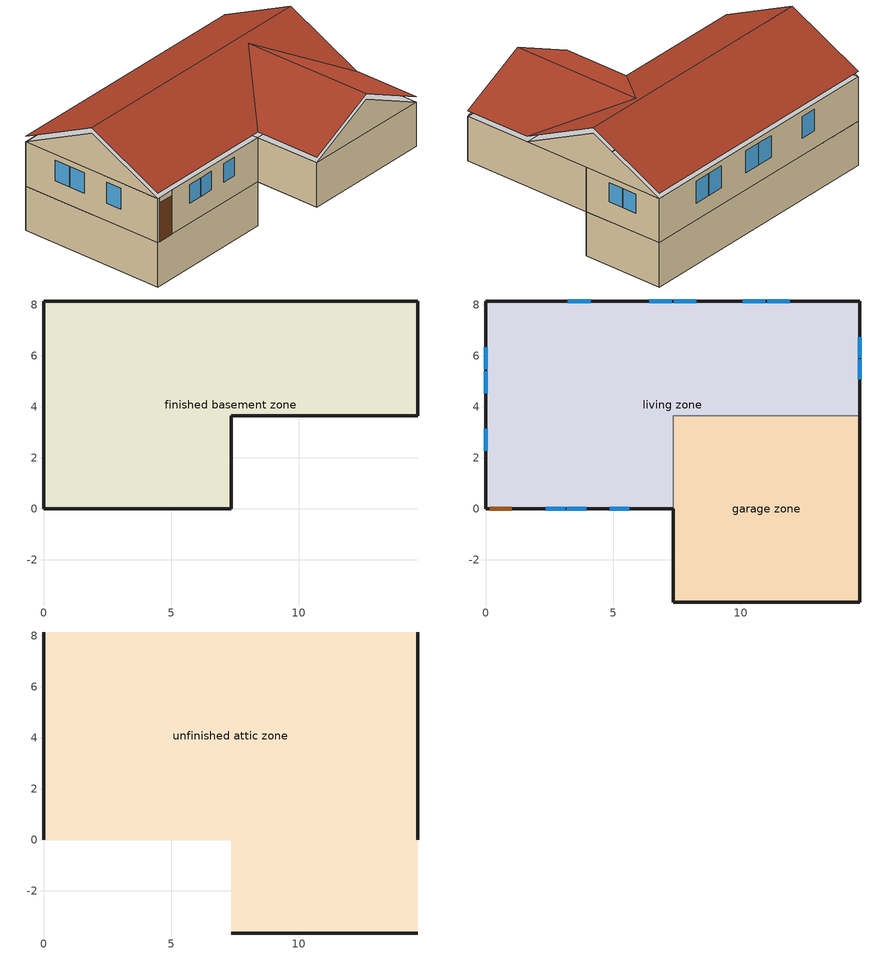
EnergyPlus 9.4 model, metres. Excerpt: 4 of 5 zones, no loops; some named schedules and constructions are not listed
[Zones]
finished basement zone
 floor foundation (FloorFndGrndFinB): 0,0 0,8.15 14.68,8.15 14.68,3.66 7.36,3.66 7.36,0 z-2.44
 wall foundation (WallFndGrndFinB): 0,8.15 0,0 7.36,0 7.36,3.66 14.68,3.66 14.68,8.15 0,8.15 z-2.44:0
garage zone
 floor foundation (FloorFndGrndUnfinSlab): 7.36,-3.66 7.36,3.66 14.68,3.66 14.68,-3.66 z0
 wall outside (WallExtUninsUnfin): 7.36,0 7.36,-3.66 14.68,-3.66 14.68,3.66 z0:2.44
 wall to living zone (WallIntFinInsUnfin Reversed): 14.68,3.66 7.36,3.66 7.36,0 z0:2.44
living zone
 floor to finished basement zone (FloorFinUninsFin): 0,0 0,8.15 14.68,8.15 14.68,3.66 7.36,3.66 7.36,0 z0
 wall outside (WallExtInsFin): 14.68,3.66 14.68,8.15 0,8.15 0,0 0.13,0 1.05,0 7.36,0 z0:2.44
 window (WindowConstruction): 14.68,5.09 14.68,5.88 / 14.68,5.94 14.68,6.72 z1.09:2.13; 2.35,0 3.12,0 / 3.18,0 3.95,0 / 4.87,0 5.64,0 z1.11:2.13; 0,6.33 0,5.47 / 0,5.41 0,4.54 / 0,3.15 0,2.29 z0.98:2.13; 11.93,8.15 11.04,8.15 / 10.98,8.15 10.08,8.15 / 8.27,8.15 7.37,8.15 / 7.31,8.15 6.41,8.15 / 4.12,8.15 3.22,8.15 z0.94:2.13
 door (Door): 0.15,0 1.02,0 z0:2.13
unfinished attic zone
 floor to living zone (FloorFinInsUnfinAttic): 14.68,8.15 14.68,3.66 7.36,3.66 7.36,0 0,0 0,8.15 z2.44
 floor to garage zone (FloorUnfinUninsUnfin): 14.68,3.66 14.68,0 7.36,0 7.36,3.66 z2.44; 7.36,-3.66 7.36,0 14.68,0 14.68,-3.66 z2.44
 wall outside (WallExtUninsUnfin): 0,4.08,4.48 0,8.15,2.44 0,0,2.44; 14.68,4.08,4.48 14.68,0,2.44 14.68,8.15,2.44; 7.36,-3.66,2.44 14.68,-3.66,2.44 11.02,-3.66,4.27
 roof outside (RoofUnfinInsExt): 0,4.08,4.78 14.68,4.08,4.78 14.68,8.15,2.74 0,8.15,2.74; 7.36,0,2.74 7.36,-3.66,2.74 11.02,-3.66,4.57 11.02,3.66,4.57; 14.68,0,2.74 11.02,3.66,4.57 11.02,-3.66,4.57 14.68,-3.66,2.74; 0,4.08,4.78 0,0,2.74 14.68,0,2.74 14.68,4.08,4.78
[Schedule:Week:Daily]
residential gas fireplace schedule Week Rule - May27-Jun2: residential gas fireplace schedule allday5, residential gas fireplace schedule allday5, residential gas fireplace schedule allday5, residential gas fireplace schedule allday5, residential gas fireplace schedule allday5, residential gas fireplace schedule allday6, residential gas fireplace schedule allday6, Schedule Day 26, Schedule Day 26, Schedule Day 26, Schedule Day 26, Schedule Day 26
residential gas fireplace schedule Week Rule - Jun3-Jun30: residential gas fireplace schedule allday6, residential gas fireplace schedule allday6, residential gas fireplace schedule allday6, residential gas fireplace schedule allday6, residential gas fireplace schedule allday6, residential gas fireplace schedule allday6, residential gas fireplace schedule allday6, Schedule Day 26, Schedule Day 26, Schedule Day 26, Schedule Day 26, Schedule Day 26
residential gas fireplace schedule Week Rule - Jul1-Jul28: residential gas fireplace schedule allday7, residential gas fireplace schedule allday7, residential gas fireplace schedule allday7, residential gas fireplace schedule allday7, residential gas fireplace schedule allday7, residential gas fireplace schedule allday7, residential gas fireplace schedule allday7, Schedule Day 26, Schedule Day 26, Schedule Day 26, Schedule Day 26, Schedule Day 26
residential gas fireplace schedule Week Rule - Jul29-Aug4: residential gas fireplace schedule allday7, residential gas fireplace schedule allday7, residential gas fireplace schedule allday7, residential gas fireplace schedule allday8, residential gas fireplace schedule allday8, residential gas fireplace schedule allday8, residential gas fireplace schedule allday8, Schedule Day 26, Schedule Day 26, Schedule Day 26, Schedule Day 26, Schedule Day 26
residential gas fireplace schedule Week Rule - Aug5-Aug25: residential gas fireplace schedule allday8, residential gas fireplace schedule allday8, residential gas fireplace schedule allday8, residential gas fireplace schedule allday8, residential gas fireplace schedule allday8, residential gas fireplace schedule allday8, residential gas fireplace schedule allday8, Schedule Day 26, Schedule Day 26, Schedule Day 26, Schedule Day 26, Schedule Day 26
residential gas fireplace schedule Week Rule - Aug26-Sep1: residential gas fireplace schedule allday8, residential gas fireplace schedule allday8, residential gas fireplace schedule allday8, residential gas fireplace schedule allday8, residential gas fireplace schedule allday8, residential gas fireplace schedule allday8, residential gas fireplace schedule allday9, Schedule Day 26, Schedule Day 26, Schedule Day 26, Schedule Day 26, Schedule Day 26
residential gas fireplace schedule Week Rule - Sep2-Sep29: residential gas fireplace schedule allday9, residential gas fireplace schedule allday9, residential gas fireplace schedule allday9, residential gas fireplace schedule allday9, residential gas fireplace schedule allday9, residential gas fireplace schedule allday9, residential gas fireplace schedule allday9, Schedule Day 26, Schedule Day 26, Schedule Day 26, Schedule Day 26, Schedule Day 26
residential gas fireplace schedule Week Rule - Sep30-Oct6: residential gas fireplace schedule allday9, residential gas fireplace schedule allday10, residential gas fireplace schedule allday10, residential gas fireplace schedule allday10, residential gas fireplace schedule allday10, residential gas fireplace schedule allday10, residential gas fireplace schedule allday10, Schedule Day 26, Schedule Day 26, Schedule Day 26, Schedule Day 26, Schedule Day 26
residential gas fireplace schedule Week Rule - Oct7-Oct27: residential gas fireplace schedule allday10, residential gas fireplace schedule allday10, residential gas fireplace schedule allday10, residential gas fireplace schedule allday10, residential gas fireplace schedule allday10, residential gas fireplace schedule allday10, residential gas fireplace schedule allday10, Schedule Day 26, Schedule Day 26, Schedule Day 26, Schedule Day 26, Schedule Day 26
residential gas fireplace schedule Week Rule - Oct28-Nov3: residential gas fireplace schedule allday10, residential gas fireplace schedule allday10, residential gas fireplace schedule allday10, residential gas fireplace schedule allday10, residential gas fireplace schedule allday11, residential gas fireplace schedule allday11, residential gas fireplace schedule allday11, Schedule Day 26, Schedule Day 26, Schedule Day 26, Schedule Day 26, Schedule Day 26
residential gas fireplace schedule Week Rule - Nov4-Nov24: residential gas fireplace schedule allday11, residential gas fireplace schedule allday11, residential gas fireplace schedule allday11, residential gas fireplace schedule allday11, residential gas fireplace schedule allday11, residential gas fireplace schedule allday11, residential gas fireplace schedule allday11, Schedule Day 26, Schedule Day 26, Schedule Day 26, Schedule Day 26, Schedule Day 26
residential gas fireplace schedule Week Rule - Nov25-Dec1: residential gas fireplace schedule allday11, residential gas fireplace schedule allday11, residential gas fireplace schedule allday11, residential gas fireplace schedule allday11, residential gas fireplace schedule allday11, residential gas fireplace schedule allday11, residential gas fireplace schedule allday12, Schedule Day 26, Schedule Day 26, Schedule Day 26, Schedule Day 26, Schedule Day 26
residential gas fireplace schedule Week Rule - Dec2-Dec31: residential gas fireplace schedule allday12, residential gas fireplace schedule allday12, residential gas fireplace schedule allday12, residential gas fireplace schedule allday12, residential gas fireplace schedule allday12, residential gas fireplace schedule allday12, residential gas fireplace schedule allday12, Schedule Day 26, Schedule Day 26, Schedule Day 26, Schedule Day 26, Schedule Day 26
residential gas grill schedule Week Rule - Jan1-Jan6: Schedule Day 27, residential gas grill schedule allday1, residential gas grill schedule allday1, residential gas grill schedule allday1, residential gas grill schedule allday1, residential gas grill schedule allday1, residential gas grill schedule allday1, Schedule Day 27, Schedule Day 27, Schedule Day 27, Schedule Day 27, Schedule Day 27
residential gas grill schedule Week Rule - Jan7-Jan27: residential gas grill schedule allday1, residential gas grill schedule allday1, residential gas grill schedule allday1, residential gas grill schedule allday1, residential gas grill schedule allday1, residential gas grill schedule allday1, residential gas grill schedule allday1, Schedule Day 27, Schedule Day 27, Schedule Day 27, Schedule Day 27, Schedule Day 27
residential gas grill schedule Week Rule - Jan28-Feb3: residential gas grill schedule allday1, residential gas grill schedule allday1, residential gas grill schedule allday1, residential gas grill schedule allday1, residential gas grill schedule allday2, residential gas grill schedule allday2, residential gas grill schedule allday2, Schedule Day 27, Schedule Day 27, Schedule Day 27, Schedule Day 27, Schedule Day 27
residential gas grill schedule Week Rule - Feb4-Feb24: residential gas grill schedule allday2, residential gas grill schedule allday2, residential gas grill schedule allday2, residential gas grill schedule allday2, residential gas grill schedule allday2, residential gas grill schedule allday2, residential gas grill schedule allday2, Schedule Day 27, Schedule Day 27, Schedule Day 27, Schedule Day 27, Schedule Day 27
residential gas grill schedule Week Rule - Feb25-Mar3: residential gas grill schedule allday2, residential gas grill schedule allday2, residential gas grill schedule allday2, residential gas grill schedule allday2, residential gas grill schedule allday3, residential gas grill schedule allday3, residential gas grill schedule allday3, Schedule Day 27, Schedule Day 27, Schedule Day 27, Schedule Day 27, Schedule Day 27
residential gas grill schedule Week Rule - Mar4-Mar31: residential gas grill schedule allday3, residential gas grill schedule allday3, residential gas grill schedule allday3, residential gas grill schedule allday3, residential gas grill schedule allday3, residential gas grill schedule allday3, residential gas grill schedule allday3, Schedule Day 27, Schedule Day 27, Schedule Day 27, Schedule Day 27, Schedule Day 27
residential gas grill schedule Week Rule - Apr1-Apr28: residential gas grill schedule allday4, residential gas grill schedule allday4, residential gas grill schedule allday4, residential gas grill schedule allday4, residential gas grill schedule allday4, residential gas grill schedule allday4, residential gas grill schedule allday4, Schedule Day 27, Schedule Day 27, Schedule Day 27, Schedule Day 27, Schedule Day 27
residential gas grill schedule Week Rule - Apr29-May5: residential gas grill schedule allday4, residential gas grill schedule allday4, residential gas grill schedule allday5, residential gas grill schedule allday5, residential gas grill schedule allday5, residential gas grill schedule allday5, residential gas grill schedule allday5, Schedule Day 27, Schedule Day 27, Schedule Day 27, Schedule Day 27, Schedule Day 27
residential gas grill schedule Week Rule - May6-May26: residential gas grill schedule allday5, residential gas grill schedule allday5, residential gas grill schedule allday5, residential gas grill schedule allday5, residential gas grill schedule allday5, residential gas grill schedule allday5, residential gas grill schedule allday5, Schedule Day 27, Schedule Day 27, Schedule Day 27, Schedule Day 27, Schedule Day 27
residential gas grill schedule Week Rule - May27-Jun2: residential gas grill schedule allday5, residential gas grill schedule allday5, residential gas grill schedule allday5, residential gas grill schedule allday5, residential gas grill schedule allday5, residential gas grill schedule allday6, residential gas grill schedule allday6, Schedule Day 27, Schedule Day 27, Schedule Day 27, Schedule Day 27, Schedule Day 27
residential gas grill schedule Week Rule - Jun3-Jun30: residential gas grill schedule allday6, residential gas grill schedule allday6, residential gas grill schedule allday6, residential gas grill schedule allday6, residential gas grill schedule allday6, residential gas grill schedule allday6, residential gas grill schedule allday6, Schedule Day 27, Schedule Day 27, Schedule Day 27, Schedule Day 27, Schedule Day 27
residential gas grill schedule Week Rule - Jul1-Jul28: residential gas grill schedule allday7, residential gas grill schedule allday7, residential gas grill schedule allday7, residential gas grill schedule allday7, residential gas grill schedule allday7, residential gas grill schedule allday7, residential gas grill schedule allday7, Schedule Day 27, Schedule Day 27, Schedule Day 27, Schedule Day 27, Schedule Day 27
residential gas grill schedule Week Rule - Jul29-Aug4: residential gas grill schedule allday7, residential gas grill schedule allday7, residential gas grill schedule allday7, residential gas grill schedule allday8, residential gas grill schedule allday8, residential gas grill schedule allday8, residential gas grill schedule allday8, Schedule Day 27, Schedule Day 27, Schedule Day 27, Schedule Day 27, Schedule Day 27
residential gas grill schedule Week Rule - Aug5-Aug25: residential gas grill schedule allday8, residential gas grill schedule allday8, residential gas grill schedule allday8, residential gas grill schedule allday8, residential gas grill schedule allday8, residential gas grill schedule allday8, residential gas grill schedule allday8, Schedule Day 27, Schedule Day 27, Schedule Day 27, Schedule Day 27, Schedule Day 27
residential gas grill schedule Week Rule - Aug26-Sep1: residential gas grill schedule allday8, residential gas grill schedule allday8, residential gas grill schedule allday8, residential gas grill schedule allday8, residential gas grill schedule allday8, residential gas grill schedule allday8, residential gas grill schedule allday9, Schedule Day 27, Schedule Day 27, Schedule Day 27, Schedule Day 27, Schedule Day 27
residential gas grill schedule Week Rule - Sep2-Sep29: residential gas grill schedule allday9, residential gas grill schedule allday9, residential gas grill schedule allday9, residential gas grill schedule allday9, residential gas grill schedule allday9, residential gas grill schedule allday9, residential gas grill schedule allday9, Schedule Day 27, Schedule Day 27, Schedule Day 27, Schedule Day 27, Schedule Day 27
residential gas grill schedule Week Rule - Sep30-Oct6: residential gas grill schedule allday9, residential gas grill schedule allday10, residential gas grill schedule allday10, residential gas grill schedule allday10, residential gas grill schedule allday10, residential gas grill schedule allday10, residential gas grill schedule allday10, Schedule Day 27, Schedule Day 27, Schedule Day 27, Schedule Day 27, Schedule Day 27
residential gas grill schedule Week Rule - Oct7-Oct27: residential gas grill schedule allday10, residential gas grill schedule allday10, residential gas grill schedule allday10, residential gas grill schedule allday10, residential gas grill schedule allday10, residential gas grill schedule allday10, residential gas grill schedule allday10, Schedule Day 27, Schedule Day 27, Schedule Day 27, Schedule Day 27, Schedule Day 27
residential gas grill schedule Week Rule - Oct28-Nov3: residential gas grill schedule allday10, residential gas grill schedule allday10, residential gas grill schedule allday10, residential gas grill schedule allday10, residential gas grill schedule allday11, residential gas grill schedule allday11, residential gas grill schedule allday11, Schedule Day 27, Schedule Day 27, Schedule Day 27, Schedule Day 27, Schedule Day 27
residential gas grill schedule Week Rule - Nov4-Nov24: residential gas grill schedule allday11, residential gas grill schedule allday11, residential gas grill schedule allday11, residential gas grill schedule allday11, residential gas grill schedule allday11, residential gas grill schedule allday11, residential gas grill schedule allday11, Schedule Day 27, Schedule Day 27, Schedule Day 27, Schedule Day 27, Schedule Day 27
residential gas grill schedule Week Rule - Nov25-Dec1: residential gas grill schedule allday11, residential gas grill schedule allday11, residential gas grill schedule allday11, residential gas grill schedule allday11, residential gas grill schedule allday11, residential gas grill schedule allday11, residential gas grill schedule allday12, Schedule Day 27, Schedule Day 27, Schedule Day 27, Schedule Day 27, Schedule Day 27
residential gas grill schedule Week Rule - Dec2-Dec31: residential gas grill schedule allday12, residential gas grill schedule allday12, residential gas grill schedule allday12, residential gas grill schedule allday12, residential gas grill schedule allday12, residential gas grill schedule allday12, residential gas grill schedule allday12, Schedule Day 27, Schedule Day 27, Schedule Day 27, Schedule Day 27, Schedule Day 27
residential gas lighting schedule Week Rule - Jan1-Jan6: Schedule Day 28, residential gas lighting schedule allday1, residential gas lighting schedule allday1, residential gas lighting schedule allday1, residential gas lighting schedule allday1, residential gas lighting schedule allday1, residential gas lighting schedule allday1, Schedule Day 28, Schedule Day 28, Schedule Day 28, Schedule Day 28, Schedule Day 28
residential gas lighting schedule Week Rule - Jan7-Jan27: residential gas lighting schedule allday1, residential gas lighting schedule allday1, residential gas lighting schedule allday1, residential gas lighting schedule allday1, residential gas lighting schedule allday1, residential gas lighting schedule allday1, residential gas lighting schedule allday1, Schedule Day 28, Schedule Day 28, Schedule Day 28, Schedule Day 28, Schedule Day 28
residential gas lighting schedule Week Rule - Jan28-Feb3: residential gas lighting schedule allday1, residential gas lighting schedule allday1, residential gas lighting schedule allday1, residential gas lighting schedule allday1, residential gas lighting schedule allday2, residential gas lighting schedule allday2, residential gas lighting schedule allday2, Schedule Day 28, Schedule Day 28, Schedule Day 28, Schedule Day 28, Schedule Day 28
residential gas lighting schedule Week Rule - Feb4-Feb24: residential gas lighting schedule allday2, residential gas lighting schedule allday2, residential gas lighting schedule allday2, residential gas lighting schedule allday2, residential gas lighting schedule allday2, residential gas lighting schedule allday2, residential gas lighting schedule allday2, Schedule Day 28, Schedule Day 28, Schedule Day 28, Schedule Day 28, Schedule Day 28
residential gas lighting schedule Week Rule - Feb25-Mar3: residential gas lighting schedule allday2, residential gas lighting schedule allday2, residential gas lighting schedule allday2, residential gas lighting schedule allday2, residential gas lighting schedule allday3, residential gas lighting schedule allday3, residential gas lighting schedule allday3, Schedule Day 28, Schedule Day 28, Schedule Day 28, Schedule Day 28, Schedule Day 28
residential gas lighting schedule Week Rule - Mar4-Mar31: residential gas lighting schedule allday3, residential gas lighting schedule allday3, residential gas lighting schedule allday3, residential gas lighting schedule allday3, residential gas lighting schedule allday3, residential gas lighting schedule allday3, residential gas lighting schedule allday3, Schedule Day 28, Schedule Day 28, Schedule Day 28, Schedule Day 28, Schedule Day 28
residential gas lighting schedule Week Rule - Apr1-Apr28: residential gas lighting schedule allday4, residential gas lighting schedule allday4, residential gas lighting schedule allday4, residential gas lighting schedule allday4, residential gas lighting schedule allday4, residential gas lighting schedule allday4, residential gas lighting schedule allday4, Schedule Day 28, Schedule Day 28, Schedule Day 28, Schedule Day 28, Schedule Day 28
residential gas lighting schedule Week Rule - Apr29-May5: residential gas lighting schedule allday4, residential gas lighting schedule allday4, residential gas lighting schedule allday5, residential gas lighting schedule allday5, residential gas lighting schedule allday5, residential gas lighting schedule allday5, residential gas lighting schedule allday5, Schedule Day 28, Schedule Day 28, Schedule Day 28, Schedule Day 28, Schedule Day 28
residential gas lighting schedule Week Rule - May6-May26: residential gas lighting schedule allday5, residential gas lighting schedule allday5, residential gas lighting schedule allday5, residential gas lighting schedule allday5, residential gas lighting schedule allday5, residential gas lighting schedule allday5, residential gas lighting schedule allday5, Schedule Day 28, Schedule Day 28, Schedule Day 28, Schedule Day 28, Schedule Day 28
residential gas lighting schedule Week Rule - May27-Jun2: residential gas lighting schedule allday5, residential gas lighting schedule allday5, residential gas lighting schedule allday5, residential gas lighting schedule allday5, residential gas lighting schedule allday5, residential gas lighting schedule allday6, residential gas lighting schedule allday6, Schedule Day 28, Schedule Day 28, Schedule Day 28, Schedule Day 28, Schedule Day 28
residential gas lighting schedule Week Rule - Jun3-Jun30: residential gas lighting schedule allday6, residential gas lighting schedule allday6, residential gas lighting schedule allday6, residential gas lighting schedule allday6, residential gas lighting schedule allday6, residential gas lighting schedule allday6, residential gas lighting schedule allday6, Schedule Day 28, Schedule Day 28, Schedule Day 28, Schedule Day 28, Schedule Day 28
residential gas lighting schedule Week Rule - Jul1-Jul28: residential gas lighting schedule allday7, residential gas lighting schedule allday7, residential gas lighting schedule allday7, residential gas lighting schedule allday7, residential gas lighting schedule allday7, residential gas lighting schedule allday7, residential gas lighting schedule allday7, Schedule Day 28, Schedule Day 28, Schedule Day 28, Schedule Day 28, Schedule Day 28
residential gas lighting schedule Week Rule - Jul29-Aug4: residential gas lighting schedule allday7, residential gas lighting schedule allday7, residential gas lighting schedule allday7, residential gas lighting schedule allday8, residential gas lighting schedule allday8, residential gas lighting schedule allday8, residential gas lighting schedule allday8, Schedule Day 28, Schedule Day 28, Schedule Day 28, Schedule Day 28, Schedule Day 28
residential gas lighting schedule Week Rule - Aug5-Aug25: residential gas lighting schedule allday8, residential gas lighting schedule allday8, residential gas lighting schedule allday8, residential gas lighting schedule allday8, residential gas lighting schedule allday8, residential gas lighting schedule allday8, residential gas lighting schedule allday8, Schedule Day 28, Schedule Day 28, Schedule Day 28, Schedule Day 28, Schedule Day 28
residential gas lighting schedule Week Rule - Aug26-Sep1: residential gas lighting schedule allday8, residential gas lighting schedule allday8, residential gas lighting schedule allday8, residential gas lighting schedule allday8, residential gas lighting schedule allday8, residential gas lighting schedule allday8, residential gas lighting schedule allday9, Schedule Day 28, Schedule Day 28, Schedule Day 28, Schedule Day 28, Schedule Day 28
residential gas lighting schedule Week Rule - Sep2-Sep29: residential gas lighting schedule allday9, residential gas lighting schedule allday9, residential gas lighting schedule allday9, residential gas lighting schedule allday9, residential gas lighting schedule allday9, residential gas lighting schedule allday9, residential gas lighting schedule allday9, Schedule Day 28, Schedule Day 28, Schedule Day 28, Schedule Day 28, Schedule Day 28
residential gas lighting schedule Week Rule - Sep30-Oct6: residential gas lighting schedule allday9, residential gas lighting schedule allday10, residential gas lighting schedule allday10, residential gas lighting schedule allday10, residential gas lighting schedule allday10, residential gas lighting schedule allday10, residential gas lighting schedule allday10, Schedule Day 28, Schedule Day 28, Schedule Day 28, Schedule Day 28, Schedule Day 28
residential gas lighting schedule Week Rule - Oct7-Oct27: residential gas lighting schedule allday10, residential gas lighting schedule allday10, residential gas lighting schedule allday10, residential gas lighting schedule allday10, residential gas lighting schedule allday10, residential gas lighting schedule allday10, residential gas lighting schedule allday10, Schedule Day 28, Schedule Day 28, Schedule Day 28, Schedule Day 28, Schedule Day 28
residential gas lighting schedule Week Rule - Oct28-Nov3: residential gas lighting schedule allday10, residential gas lighting schedule allday10, residential gas lighting schedule allday10, residential gas lighting schedule allday10, residential gas lighting schedule allday11, residential gas lighting schedule allday11, residential gas lighting schedule allday11, Schedule Day 28, Schedule Day 28, Schedule Day 28, Schedule Day 28, Schedule Day 28
residential gas lighting schedule Week Rule - Nov4-Nov24: residential gas lighting schedule allday11, residential gas lighting schedule allday11, residential gas lighting schedule allday11, residential gas lighting schedule allday11, residential gas lighting schedule allday11, residential gas lighting schedule allday11, residential gas lighting schedule allday11, Schedule Day 28, Schedule Day 28, Schedule Day 28, Schedule Day 28, Schedule Day 28
residential gas lighting schedule Week Rule - Nov25-Dec1: residential gas lighting schedule allday11, residential gas lighting schedule allday11, residential gas lighting schedule allday11, residential gas lighting schedule allday11, residential gas lighting schedule allday11, residential gas lighting schedule allday11, residential gas lighting schedule allday12, Schedule Day 28, Schedule Day 28, Schedule Day 28, Schedule Day 28, Schedule Day 28
residential gas lighting schedule Week Rule - Dec2-Dec31: residential gas lighting schedule allday12, residential gas lighting schedule allday12, residential gas lighting schedule allday12, residential gas lighting schedule allday12, residential gas lighting schedule allday12, residential gas lighting schedule allday12, residential gas lighting schedule allday12, Schedule Day 28, Schedule Day 28, Schedule Day 28, Schedule Day 28, Schedule Day 28
residential hot tub heater electric schedule Week Rule - Jan1-Jan6: Schedule Day 24, residential hot tub heater electric schedule allday1, residential hot tub heater electric schedule allday1, residential hot tub heater electric schedule allday1, residential hot tub heater electric schedule allday1, residential hot tub heater electric schedule allday1, residential hot tub heater electric schedule allday1, Schedule Day 24, Schedule Day 24, Schedule Day 24, Schedule Day 24, Schedule Day 24
residential hot tub heater electric schedule Week Rule - Jan7-Jan27: residential hot tub heater electric schedule allday1, residential hot tub heater electric schedule allday1, residential hot tub heater electric schedule allday1, residential hot tub heater electric schedule allday1, residential hot tub heater electric schedule allday1, residential hot tub heater electric schedule allday1, residential hot tub heater electric schedule allday1, Schedule Day 24, Schedule Day 24, Schedule Day 24, Schedule Day 24, Schedule Day 24
residential hot tub heater electric schedule Week Rule - Jan28-Feb3: residential hot tub heater electric schedule allday1, residential hot tub heater electric schedule allday1, residential hot tub heater electric schedule allday1, residential hot tub heater electric schedule allday1, residential hot tub heater electric schedule allday2, residential hot tub heater electric schedule allday2, residential hot tub heater electric schedule allday2, Schedule Day 24, Schedule Day 24, Schedule Day 24, Schedule Day 24, Schedule Day 24
residential hot tub heater electric schedule Week Rule - Feb4-Feb24: residential hot tub heater electric schedule allday2, residential hot tub heater electric schedule allday2, residential hot tub heater electric schedule allday2, residential hot tub heater electric schedule allday2, residential hot tub heater electric schedule allday2, residential hot tub heater electric schedule allday2, residential hot tub heater electric schedule allday2, Schedule Day 24, Schedule Day 24, Schedule Day 24, Schedule Day 24, Schedule Day 24
residential hot tub heater electric schedule Week Rule - Feb25-Mar3: residential hot tub heater electric schedule allday2, residential hot tub heater electric schedule allday2, residential hot tub heater electric schedule allday2, residential hot tub heater electric schedule allday2, residential hot tub heater electric schedule allday3, residential hot tub heater electric schedule allday3, residential hot tub heater electric schedule allday3, Schedule Day 24, Schedule Day 24, Schedule Day 24, Schedule Day 24, Schedule Day 24
residential hot tub heater electric schedule Week Rule - Mar4-Mar31: residential hot tub heater electric schedule allday3, residential hot tub heater electric schedule allday3, residential hot tub heater electric schedule allday3, residential hot tub heater electric schedule allday3, residential hot tub heater electric schedule allday3, residential hot tub heater electric schedule allday3, residential hot tub heater electric schedule allday3, Schedule Day 24, Schedule Day 24, Schedule Day 24, Schedule Day 24, Schedule Day 24
residential hot tub heater electric schedule Week Rule - Apr1-Apr28: residential hot tub heater electric schedule allday4, residential hot tub heater electric schedule allday4, residential hot tub heater electric schedule allday4, residential hot tub heater electric schedule allday4, residential hot tub heater electric schedule allday4, residential hot tub heater electric schedule allday4, residential hot tub heater electric schedule allday4, Schedule Day 24, Schedule Day 24, Schedule Day 24, Schedule Day 24, Schedule Day 24
residential hot tub heater electric schedule Week Rule - Apr29-May5: residential hot tub heater electric schedule allday4, residential hot tub heater electric schedule allday4, residential hot tub heater electric schedule allday5, residential hot tub heater electric schedule allday5, residential hot tub heater electric schedule allday5, residential hot tub heater electric schedule allday5, residential hot tub heater electric schedule allday5, Schedule Day 24, Schedule Day 24, Schedule Day 24, Schedule Day 24, Schedule Day 24
residential hot tub heater electric schedule Week Rule - May6-May26: residential hot tub heater electric schedule allday5, residential hot tub heater electric schedule allday5, residential hot tub heater electric schedule allday5, residential hot tub heater electric schedule allday5, residential hot tub heater electric schedule allday5, residential hot tub heater electric schedule allday5, residential hot tub heater electric schedule allday5, Schedule Day 24, Schedule Day 24, Schedule Day 24, Schedule Day 24, Schedule Day 24
residential hot tub heater electric schedule Week Rule - May27-Jun2: residential hot tub heater electric schedule allday5, residential hot tub heater electric schedule allday5, residential hot tub heater electric schedule allday5, residential hot tub heater electric schedule allday5, residential hot tub heater electric schedule allday5, residential hot tub heater electric schedule allday6, residential hot tub heater electric schedule allday6, Schedule Day 24, Schedule Day 24, Schedule Day 24, Schedule Day 24, Schedule Day 24
residential hot tub heater electric schedule Week Rule - Jun3-Jun30: residential hot tub heater electric schedule allday6, residential hot tub heater electric schedule allday6, residential hot tub heater electric schedule allday6, residential hot tub heater electric schedule allday6, residential hot tub heater electric schedule allday6, residential hot tub heater electric schedule allday6, residential hot tub heater electric schedule allday6, Schedule Day 24, Schedule Day 24, Schedule Day 24, Schedule Day 24, Schedule Day 24
residential hot tub heater electric schedule Week Rule - Jul1-Jul28: residential hot tub heater electric schedule allday7, residential hot tub heater electric schedule allday7, residential hot tub heater electric schedule allday7, residential hot tub heater electric schedule allday7, residential hot tub heater electric schedule allday7, residential hot tub heater electric schedule allday7, residential hot tub heater electric schedule allday7, Schedule Day 24, Schedule Day 24, Schedule Day 24, Schedule Day 24, Schedule Day 24
residential hot tub heater electric schedule Week Rule - Jul29-Aug4: residential hot tub heater electric schedule allday7, residential hot tub heater electric schedule allday7, residential hot tub heater electric schedule allday7, residential hot tub heater electric schedule allday8, residential hot tub heater electric schedule allday8, residential hot tub heater electric schedule allday8, residential hot tub heater electric schedule allday8, Schedule Day 24, Schedule Day 24, Schedule Day 24, Schedule Day 24, Schedule Day 24
residential hot tub heater electric schedule Week Rule - Aug5-Aug25: residential hot tub heater electric schedule allday8, residential hot tub heater electric schedule allday8, residential hot tub heater electric schedule allday8, residential hot tub heater electric schedule allday8, residential hot tub heater electric schedule allday8, residential hot tub heater electric schedule allday8, residential hot tub heater electric schedule allday8, Schedule Day 24, Schedule Day 24, Schedule Day 24, Schedule Day 24, Schedule Day 24
residential hot tub heater electric schedule Week Rule - Aug26-Sep1: residential hot tub heater electric schedule allday8, residential hot tub heater electric schedule allday8, residential hot tub heater electric schedule allday8, residential hot tub heater electric schedule allday8, residential hot tub heater electric schedule allday8, residential hot tub heater electric schedule allday8, residential hot tub heater electric schedule allday9, Schedule Day 24, Schedule Day 24, Schedule Day 24, Schedule Day 24, Schedule Day 24
residential hot tub heater electric schedule Week Rule - Sep2-Sep29: residential hot tub heater electric schedule allday9, residential hot tub heater electric schedule allday9, residential hot tub heater electric schedule allday9, residential hot tub heater electric schedule allday9, residential hot tub heater electric schedule allday9, residential hot tub heater electric schedule allday9, residential hot tub heater electric schedule allday9, Schedule Day 24, Schedule Day 24, Schedule Day 24, Schedule Day 24, Schedule Day 24
residential hot tub heater electric schedule Week Rule - Sep30-Oct6: residential hot tub heater electric schedule allday9, residential hot tub heater electric schedule allday10, residential hot tub heater electric schedule allday10, residential hot tub heater electric schedule allday10, residential hot tub heater electric schedule allday10, residential hot tub heater electric schedule allday10, residential hot tub heater electric schedule allday10, Schedule Day 24, Schedule Day 24, Schedule Day 24, Schedule Day 24, Schedule Day 24
residential hot tub heater electric schedule Week Rule - Oct7-Oct27: residential hot tub heater electric schedule allday10, residential hot tub heater electric schedule allday10, residential hot tub heater electric schedule allday10, residential hot tub heater electric schedule allday10, residential hot tub heater electric schedule allday10, residential hot tub heater electric schedule allday10, residential hot tub heater electric schedule allday10, Schedule Day 24, Schedule Day 24, Schedule Day 24, Schedule Day 24, Schedule Day 24
residential hot tub heater electric schedule Week Rule - Oct28-Nov3: residential hot tub heater electric schedule allday10, residential hot tub heater electric schedule allday10, residential hot tub heater electric schedule allday10, residential hot tub heater electric schedule allday10, residential hot tub heater electric schedule allday11, residential hot tub heater electric schedule allday11, residential hot tub heater electric schedule allday11, Schedule Day 24, Schedule Day 24, Schedule Day 24, Schedule Day 24, Schedule Day 24
residential hot tub heater electric schedule Week Rule - Nov4-Nov24: residential hot tub heater electric schedule allday11, residential hot tub heater electric schedule allday11, residential hot tub heater electric schedule allday11, residential hot tub heater electric schedule allday11, residential hot tub heater electric schedule allday11, residential hot tub heater electric schedule allday11, residential hot tub heater electric schedule allday11, Schedule Day 24, Schedule Day 24, Schedule Day 24, Schedule Day 24, Schedule Day 24
residential hot tub heater electric schedule Week Rule - Nov25-Dec1: residential hot tub heater electric schedule allday11, residential hot tub heater electric schedule allday11, residential hot tub heater electric schedule allday11, residential hot tub heater electric schedule allday11, residential hot tub heater electric schedule allday11, residential hot tub heater electric schedule allday11, residential hot tub heater electric schedule allday12, Schedule Day 24, Schedule Day 24, Schedule Day 24, Schedule Day 24, Schedule Day 24
residential hot tub heater electric schedule Week Rule - Dec2-Dec31: residential hot tub heater electric schedule allday12, residential hot tub heater electric schedule allday12, residential hot tub heater electric schedule allday12, residential hot tub heater electric schedule allday12, residential hot tub heater electric schedule allday12, residential hot tub heater electric schedule allday12, residential hot tub heater electric schedule allday12, Schedule Day 24, Schedule Day 24, Schedule Day 24, Schedule Day 24, Schedule Day 24
residential hot water distribution schedule Week Rule - Jan1-Jan6: Schedule Day 7, residential hot water distribution schedule allday1, residential hot water distribution schedule allday1, residential hot water distribution schedule allday1, residential hot water distribution schedule allday1, residential hot water distribution schedule allday1, residential hot water distribution schedule allday1, Schedule Day 7, Schedule Day 7, Schedule Day 7, Schedule Day 7, Schedule Day 7
residential hot water distribution schedule Week Rule - Jan7-Jan27: residential hot water distribution schedule allday1, residential hot water distribution schedule allday1, residential hot water distribution schedule allday1, residential hot water distribution schedule allday1, residential hot water distribution schedule allday1, residential hot water distribution schedule allday1, residential hot water distribution schedule allday1, Schedule Day 7, Schedule Day 7, Schedule Day 7, Schedule Day 7, Schedule Day 7
residential hot water distribution schedule Week Rule - Jan28-Feb3: residential hot water distribution schedule allday1, residential hot water distribution schedule allday1, residential hot water distribution schedule allday1, residential hot water distribution schedule allday1, residential hot water distribution schedule allday2, residential hot water distribution schedule allday2, residential hot water distribution schedule allday2, Schedule Day 7, Schedule Day 7, Schedule Day 7, Schedule Day 7, Schedule Day 7
residential hot water distribution schedule Week Rule - Feb4-Feb24: residential hot water distribution schedule allday2, residential hot water distribution schedule allday2, residential hot water distribution schedule allday2, residential hot water distribution schedule allday2, residential hot water distribution schedule allday2, residential hot water distribution schedule allday2, residential hot water distribution schedule allday2, Schedule Day 7, Schedule Day 7, Schedule Day 7, Schedule Day 7, Schedule Day 7
residential hot water distribution schedule Week Rule - Feb25-Mar3: residential hot water distribution schedule allday2, residential hot water distribution schedule allday2, residential hot water distribution schedule allday2, residential hot water distribution schedule allday2, residential hot water distribution schedule allday3, residential hot water distribution schedule allday3, residential hot water distribution schedule allday3, Schedule Day 7, Schedule Day 7, Schedule Day 7, Schedule Day 7, Schedule Day 7
residential hot water distribution schedule Week Rule - Mar4-Mar31: residential hot water distribution schedule allday3, residential hot water distribution schedule allday3, residential hot water distribution schedule allday3, residential hot water distribution schedule allday3, residential hot water distribution schedule allday3, residential hot water distribution schedule allday3, residential hot water distribution schedule allday3, Schedule Day 7, Schedule Day 7, Schedule Day 7, Schedule Day 7, Schedule Day 7
residential hot water distribution schedule Week Rule - Apr1-Apr28: residential hot water distribution schedule allday4, residential hot water distribution schedule allday4, residential hot water distribution schedule allday4, residential hot water distribution schedule allday4, residential hot water distribution schedule allday4, residential hot water distribution schedule allday4, residential hot water distribution schedule allday4, Schedule Day 7, Schedule Day 7, Schedule Day 7, Schedule Day 7, Schedule Day 7
residential hot water distribution schedule Week Rule - Apr29-May5: residential hot water distribution schedule allday4, residential hot water distribution schedule allday4, residential hot water distribution schedule allday5, residential hot water distribution schedule allday5, residential hot water distribution schedule allday5, residential hot water distribution schedule allday5, residential hot water distribution schedule allday5, Schedule Day 7, Schedule Day 7, Schedule Day 7, Schedule Day 7, Schedule Day 7
residential hot water distribution schedule Week Rule - May6-May26: residential hot water distribution schedule allday5, residential hot water distribution schedule allday5, residential hot water distribution schedule allday5, residential hot water distribution schedule allday5, residential hot water distribution schedule allday5, residential hot water distribution schedule allday5, residential hot water distribution schedule allday5, Schedule Day 7, Schedule Day 7, Schedule Day 7, Schedule Day 7, Schedule Day 7
residential hot water distribution schedule Week Rule - May27-Jun2: residential hot water distribution schedule allday5, residential hot water distribution schedule allday5, residential hot water distribution schedule allday5, residential hot water distribution schedule allday5, residential hot water distribution schedule allday5, residential hot water distribution schedule allday6, residential hot water distribution schedule allday6, Schedule Day 7, Schedule Day 7, Schedule Day 7, Schedule Day 7, Schedule Day 7
residential hot water distribution schedule Week Rule - Jun3-Jun30: residential hot water distribution schedule allday6, residential hot water distribution schedule allday6, residential hot water distribution schedule allday6, residential hot water distribution schedule allday6, residential hot water distribution schedule allday6, residential hot water distribution schedule allday6, residential hot water distribution schedule allday6, Schedule Day 7, Schedule Day 7, Schedule Day 7, Schedule Day 7, Schedule Day 7
residential hot water distribution schedule Week Rule - Jul1-Jul28: residential hot water distribution schedule allday7, residential hot water distribution schedule allday7, residential hot water distribution schedule allday7, residential hot water distribution schedule allday7, residential hot water distribution schedule allday7, residential hot water distribution schedule allday7, residential hot water distribution schedule allday7, Schedule Day 7, Schedule Day 7, Schedule Day 7, Schedule Day 7, Schedule Day 7
residential hot water distribution schedule Week Rule - Jul29-Aug4: residential hot water distribution schedule allday7, residential hot water distribution schedule allday7, residential hot water distribution schedule allday7, residential hot water distribution schedule allday8, residential hot water distribution schedule allday8, residential hot water distribution schedule allday8, residential hot water distribution schedule allday8, Schedule Day 7, Schedule Day 7, Schedule Day 7, Schedule Day 7, Schedule Day 7
residential hot water distribution schedule Week Rule - Aug5-Aug25: residential hot water distribution schedule allday8, residential hot water distribution schedule allday8, residential hot water distribution schedule allday8, residential hot water distribution schedule allday8, residential hot water distribution schedule allday8, residential hot water distribution schedule allday8, residential hot water distribution schedule allday8, Schedule Day 7, Schedule Day 7, Schedule Day 7, Schedule Day 7, Schedule Day 7
residential hot water distribution schedule Week Rule - Aug26-Sep1: residential hot water distribution schedule allday8, residential hot water distribution schedule allday8, residential hot water distribution schedule allday8, residential hot water distribution schedule allday8, residential hot water distribution schedule allday8, residential hot water distribution schedule allday8, residential hot water distribution schedule allday9, Schedule Day 7, Schedule Day 7, Schedule Day 7, Schedule Day 7, Schedule Day 7
residential hot water distribution schedule Week Rule - Sep2-Sep29: residential hot water distribution schedule allday9, residential hot water distribution schedule allday9, residential hot water distribution schedule allday9, residential hot water distribution schedule allday9, residential hot water distribution schedule allday9, residential hot water distribution schedule allday9, residential hot water distribution schedule allday9, Schedule Day 7, Schedule Day 7, Schedule Day 7, Schedule Day 7, Schedule Day 7
residential hot water distribution schedule Week Rule - Sep30-Oct6: residential hot water distribution schedule allday9, residential hot water distribution schedule allday10, residential hot water distribution schedule allday10, residential hot water distribution schedule allday10, residential hot water distribution schedule allday10, residential hot water distribution schedule allday10, residential hot water distribution schedule allday10, Schedule Day 7, Schedule Day 7, Schedule Day 7, Schedule Day 7, Schedule Day 7
residential hot water distribution schedule Week Rule - Oct7-Oct27: residential hot water distribution schedule allday10, residential hot water distribution schedule allday10, residential hot water distribution schedule allday10, residential hot water distribution schedule allday10, residential hot water distribution schedule allday10, residential hot water distribution schedule allday10, residential hot water distribution schedule allday10, Schedule Day 7, Schedule Day 7, Schedule Day 7, Schedule Day 7, Schedule Day 7
residential hot water distribution schedule Week Rule - Oct28-Nov3: residential hot water distribution schedule allday10, residential hot water distribution schedule allday10, residential hot water distribution schedule allday10, residential hot water distribution schedule allday10, residential hot water distribution schedule allday11, residential hot water distribution schedule allday11, residential hot water distribution schedule allday11, Schedule Day 7, Schedule Day 7, Schedule Day 7, Schedule Day 7, Schedule Day 7
residential hot water distribution schedule Week Rule - Nov4-Nov24: residential hot water distribution schedule allday11, residential hot water distribution schedule allday11, residential hot water distribution schedule allday11, residential hot water distribution schedule allday11, residential hot water distribution schedule allday11, residential hot water distribution schedule allday11, residential hot water distribution schedule allday11, Schedule Day 7, Schedule Day 7, Schedule Day 7, Schedule Day 7, Schedule Day 7
residential hot water distribution schedule Week Rule - Nov25-Dec1: residential hot water distribution schedule allday11, residential hot water distribution schedule allday11, residential hot water distribution schedule allday11, residential hot water distribution schedule allday11, residential hot water distribution schedule allday11, residential hot water distribution schedule allday11, residential hot water distribution schedule allday12, Schedule Day 7, Schedule Day 7, Schedule Day 7, Schedule Day 7, Schedule Day 7
residential hot water distribution schedule Week Rule - Dec2-Dec31: residential hot water distribution schedule allday12, residential hot water distribution schedule allday12, residential hot water distribution schedule allday12, residential hot water distribution schedule allday12, residential hot water distribution schedule allday12, residential hot water distribution schedule allday12, residential hot water distribution schedule allday12, Schedule Day 7, Schedule Day 7, Schedule Day 7, Schedule Day 7, Schedule Day 7
residential misc plug loads schedule Week Rule - Jan1-Jan6: Schedule Day 20, residential misc plug loads schedule allday1, residential misc plug loads schedule allday1, residential misc plug loads schedule allday1, residential misc plug loads schedule allday1, residential misc plug loads schedule allday1, residential misc plug loads schedule allday1, Schedule Day 20, Schedule Day 20, Schedule Day 20, Schedule Day 20, Schedule Day 20
residential misc plug loads schedule Week Rule - Jan7-Jan27: residential misc plug loads schedule allday1, residential misc plug loads schedule allday1, residential misc plug loads schedule allday1, residential misc plug loads schedule allday1, residential misc plug loads schedule allday1, residential misc plug loads schedule allday1, residential misc plug loads schedule allday1, Schedule Day 20, Schedule Day 20, Schedule Day 20, Schedule Day 20, Schedule Day 20
residential misc plug loads schedule Week Rule - Jan28-Feb3: residential misc plug loads schedule allday1, residential misc plug loads schedule allday1, residential misc plug loads schedule allday1, residential misc plug loads schedule allday1, residential misc plug loads schedule allday2, residential misc plug loads schedule allday2, residential misc plug loads schedule allday2, Schedule Day 20, Schedule Day 20, Schedule Day 20, Schedule Day 20, Schedule Day 20
residential misc plug loads schedule Week Rule - Feb4-Feb24: residential misc plug loads schedule allday2, residential misc plug loads schedule allday2, residential misc plug loads schedule allday2, residential misc plug loads schedule allday2, residential misc plug loads schedule allday2, residential misc plug loads schedule allday2, residential misc plug loads schedule allday2, Schedule Day 20, Schedule Day 20, Schedule Day 20, Schedule Day 20, Schedule Day 20
residential misc plug loads schedule Week Rule - Feb25-Mar3: residential misc plug loads schedule allday2, residential misc plug loads schedule allday2, residential misc plug loads schedule allday2, residential misc plug loads schedule allday2, residential misc plug loads schedule allday3, residential misc plug loads schedule allday3, residential misc plug loads schedule allday3, Schedule Day 20, Schedule Day 20, Schedule Day 20, Schedule Day 20, Schedule Day 20
residential misc plug loads schedule Week Rule - Mar4-Mar31: residential misc plug loads schedule allday3, residential misc plug loads schedule allday3, residential misc plug loads schedule allday3, residential misc plug loads schedule allday3, residential misc plug loads schedule allday3, residential misc plug loads schedule allday3, residential misc plug loads schedule allday3, Schedule Day 20, Schedule Day 20, Schedule Day 20, Schedule Day 20, Schedule Day 20
residential misc plug loads schedule Week Rule - Apr1-Apr28: residential misc plug loads schedule allday4, residential misc plug loads schedule allday4, residential misc plug loads schedule allday4, residential misc plug loads schedule allday4, residential misc plug loads schedule allday4, residential misc plug loads schedule allday4, residential misc plug loads schedule allday4, Schedule Day 20, Schedule Day 20, Schedule Day 20, Schedule Day 20, Schedule Day 20
residential misc plug loads schedule Week Rule - Apr29-May5: residential misc plug loads schedule allday4, residential misc plug loads schedule allday4, residential misc plug loads schedule allday5, residential misc plug loads schedule allday5, residential misc plug loads schedule allday5, residential misc plug loads schedule allday5, residential misc plug loads schedule allday5, Schedule Day 20, Schedule Day 20, Schedule Day 20, Schedule Day 20, Schedule Day 20
residential misc plug loads schedule Week Rule - May6-May26: residential misc plug loads schedule allday5, residential misc plug loads schedule allday5, residential misc plug loads schedule allday5, residential misc plug loads schedule allday5, residential misc plug loads schedule allday5, residential misc plug loads schedule allday5, residential misc plug loads schedule allday5, Schedule Day 20, Schedule Day 20, Schedule Day 20, Schedule Day 20, Schedule Day 20
residential misc plug loads schedule Week Rule - May27-Jun2: residential misc plug loads schedule allday5, residential misc plug loads schedule allday5, residential misc plug loads schedule allday5, residential misc plug loads schedule allday5, residential misc plug loads schedule allday5, residential misc plug loads schedule allday6, residential misc plug loads schedule allday6, Schedule Day 20, Schedule Day 20, Schedule Day 20, Schedule Day 20, Schedule Day 20
residential misc plug loads schedule Week Rule - Jun3-Jun30: residential misc plug loads schedule allday6, residential misc plug loads schedule allday6, residential misc plug loads schedule allday6, residential misc plug loads schedule allday6, residential misc plug loads schedule allday6, residential misc plug loads schedule allday6, residential misc plug loads schedule allday6, Schedule Day 20, Schedule Day 20, Schedule Day 20, Schedule Day 20, Schedule Day 20
residential misc plug loads schedule Week Rule - Jul1-Jul28: residential misc plug loads schedule allday7, residential misc plug loads schedule allday7, residential misc plug loads schedule allday7, residential misc plug loads schedule allday7, residential misc plug loads schedule allday7, residential misc plug loads schedule allday7, residential misc plug loads schedule allday7, Schedule Day 20, Schedule Day 20, Schedule Day 20, Schedule Day 20, Schedule Day 20
residential misc plug loads schedule Week Rule - Jul29-Aug4: residential misc plug loads schedule allday7, residential misc plug loads schedule allday7, residential misc plug loads schedule allday7, residential misc plug loads schedule allday8, residential misc plug loads schedule allday8, residential misc plug loads schedule allday8, residential misc plug loads schedule allday8, Schedule Day 20, Schedule Day 20, Schedule Day 20, Schedule Day 20, Schedule Day 20
residential misc plug loads schedule Week Rule - Aug5-Aug25: residential misc plug loads schedule allday8, residential misc plug loads schedule allday8, residential misc plug loads schedule allday8, residential misc plug loads schedule allday8, residential misc plug loads schedule allday8, residential misc plug loads schedule allday8, residential misc plug loads schedule allday8, Schedule Day 20, Schedule Day 20, Schedule Day 20, Schedule Day 20, Schedule Day 20
residential misc plug loads schedule Week Rule - Aug26-Sep1: residential misc plug loads schedule allday8, residential misc plug loads schedule allday8, residential misc plug loads schedule allday8, residential misc plug loads schedule allday8, residential misc plug loads schedule allday8, residential misc plug loads schedule allday8, residential misc plug loads schedule allday9, Schedule Day 20, Schedule Day 20, Schedule Day 20, Schedule Day 20, Schedule Day 20
residential misc plug loads schedule Week Rule - Sep2-Sep29: residential misc plug loads schedule allday9, residential misc plug loads schedule allday9, residential misc plug loads schedule allday9, residential misc plug loads schedule allday9, residential misc plug loads schedule allday9, residential misc plug loads schedule allday9, residential misc plug loads schedule allday9, Schedule Day 20, Schedule Day 20, Schedule Day 20, Schedule Day 20, Schedule Day 20
residential misc plug loads schedule Week Rule - Sep30-Oct6: residential misc plug loads schedule allday9, residential misc plug loads schedule allday10, residential misc plug loads schedule allday10, residential misc plug loads schedule allday10, residential misc plug loads schedule allday10, residential misc plug loads schedule allday10, residential misc plug loads schedule allday10, Schedule Day 20, Schedule Day 20, Schedule Day 20, Schedule Day 20, Schedule Day 20
residential misc plug loads schedule Week Rule - Oct7-Oct27: residential misc plug loads schedule allday10, residential misc plug loads schedule allday10, residential misc plug loads schedule allday10, residential misc plug loads schedule allday10, residential misc plug loads schedule allday10, residential misc plug loads schedule allday10, residential misc plug loads schedule allday10, Schedule Day 20, Schedule Day 20, Schedule Day 20, Schedule Day 20, Schedule Day 20
residential misc plug loads schedule Week Rule - Oct28-Nov3: residential misc plug loads schedule allday10, residential misc plug loads schedule allday10, residential misc plug loads schedule allday10, residential misc plug loads schedule allday10, residential misc plug loads schedule allday11, residential misc plug loads schedule allday11, residential misc plug loads schedule allday11, Schedule Day 20, Schedule Day 20, Schedule Day 20, Schedule Day 20, Schedule Day 20
residential misc plug loads schedule Week Rule - Nov4-Nov24: residential misc plug loads schedule allday11, residential misc plug loads schedule allday11, residential misc plug loads schedule allday11, residential misc plug loads schedule allday11, residential misc plug loads schedule allday11, residential misc plug loads schedule allday11, residential misc plug loads schedule allday11, Schedule Day 20, Schedule Day 20, Schedule Day 20, Schedule Day 20, Schedule Day 20
residential misc plug loads schedule Week Rule - Nov25-Dec1: residential misc plug loads schedule allday11, residential misc plug loads schedule allday11, residential misc plug loads schedule allday11, residential misc plug loads schedule allday11, residential misc plug loads schedule allday11, residential misc plug loads schedule allday11, residential misc plug loads schedule allday12, Schedule Day 20, Schedule Day 20, Schedule Day 20, Schedule Day 20, Schedule Day 20
residential misc plug loads schedule Week Rule - Dec2-Dec31: residential misc plug loads schedule allday12, residential misc plug loads schedule allday12, residential misc plug loads schedule allday12, residential misc plug loads schedule allday12, residential misc plug loads schedule allday12, residential misc plug loads schedule allday12, residential misc plug loads schedule allday12, Schedule Day 20, Schedule Day 20, Schedule Day 20, Schedule Day 20, Schedule Day 20
residential pool heater electric schedule Week Rule - Jan1-Jan6: Schedule Day 23, residential pool heater electric schedule allday1, residential pool heater electric schedule allday1, residential pool heater electric schedule allday1, residential pool heater electric schedule allday1, residential pool heater electric schedule allday1, residential pool heater electric schedule allday1, Schedule Day 23, Schedule Day 23, Schedule Day 23, Schedule Day 23, Schedule Day 23
residential pool heater electric schedule Week Rule - Jan7-Jan27: residential pool heater electric schedule allday1, residential pool heater electric schedule allday1, residential pool heater electric schedule allday1, residential pool heater electric schedule allday1, residential pool heater electric schedule allday1, residential pool heater electric schedule allday1, residential pool heater electric schedule allday1, Schedule Day 23, Schedule Day 23, Schedule Day 23, Schedule Day 23, Schedule Day 23
residential pool heater electric schedule Week Rule - Jan28-Feb3: residential pool heater electric schedule allday1, residential pool heater electric schedule allday1, residential pool heater electric schedule allday1, residential pool heater electric schedule allday1, residential pool heater electric schedule allday2, residential pool heater electric schedule allday2, residential pool heater electric schedule allday2, Schedule Day 23, Schedule Day 23, Schedule Day 23, Schedule Day 23, Schedule Day 23
residential pool heater electric schedule Week Rule - Feb4-Feb24: residential pool heater electric schedule allday2, residential pool heater electric schedule allday2, residential pool heater electric schedule allday2, residential pool heater electric schedule allday2, residential pool heater electric schedule allday2, residential pool heater electric schedule allday2, residential pool heater electric schedule allday2, Schedule Day 23, Schedule Day 23, Schedule Day 23, Schedule Day 23, Schedule Day 23
residential pool heater electric schedule Week Rule - Feb25-Mar3: residential pool heater electric schedule allday2, residential pool heater electric schedule allday2, residential pool heater electric schedule allday2, residential pool heater electric schedule allday2, residential pool heater electric schedule allday3, residential pool heater electric schedule allday3, residential pool heater electric schedule allday3, Schedule Day 23, Schedule Day 23, Schedule Day 23, Schedule Day 23, Schedule Day 23
residential pool heater electric schedule Week Rule - Mar4-Mar31: residential pool heater electric schedule allday3, residential pool heater electric schedule allday3, residential pool heater electric schedule allday3, residential pool heater electric schedule allday3, residential pool heater electric schedule allday3, residential pool heater electric schedule allday3, residential pool heater electric schedule allday3, Schedule Day 23, Schedule Day 23, Schedule Day 23, Schedule Day 23, Schedule Day 23
residential pool heater electric schedule Week Rule - Apr1-Apr28: residential pool heater electric schedule allday4, residential pool heater electric schedule allday4, residential pool heater electric schedule allday4, residential pool heater electric schedule allday4, residential pool heater electric schedule allday4, residential pool heater electric schedule allday4, residential pool heater electric schedule allday4, Schedule Day 23, Schedule Day 23, Schedule Day 23, Schedule Day 23, Schedule Day 23
residential pool heater electric schedule Week Rule - Apr29-May5: residential pool heater electric schedule allday4, residential pool heater electric schedule allday4, residential pool heater electric schedule allday5, residential pool heater electric schedule allday5, residential pool heater electric schedule allday5, residential pool heater electric schedule allday5, residential pool heater electric schedule allday5, Schedule Day 23, Schedule Day 23, Schedule Day 23, Schedule Day 23, Schedule Day 23
residential pool heater electric schedule Week Rule - May6-May26: residential pool heater electric schedule allday5, residential pool heater electric schedule allday5, residential pool heater electric schedule allday5, residential pool heater electric schedule allday5, residential pool heater electric schedule allday5, residential pool heater electric schedule allday5, residential pool heater electric schedule allday5, Schedule Day 23, Schedule Day 23, Schedule Day 23, Schedule Day 23, Schedule Day 23
residential pool heater electric schedule Week Rule - May27-Jun2: residential pool heater electric schedule allday5, residential pool heater electric schedule allday5, residential pool heater electric schedule allday5, residential pool heater electric schedule allday5, residential pool heater electric schedule allday5, residential pool heater electric schedule allday6, residential pool heater electric schedule allday6, Schedule Day 23, Schedule Day 23, Schedule Day 23, Schedule Day 23, Schedule Day 23
residential pool heater electric schedule Week Rule - Jun3-Jun30: residential pool heater electric schedule allday6, residential pool heater electric schedule allday6, residential pool heater electric schedule allday6, residential pool heater electric schedule allday6, residential pool heater electric schedule allday6, residential pool heater electric schedule allday6, residential pool heater electric schedule allday6, Schedule Day 23, Schedule Day 23, Schedule Day 23, Schedule Day 23, Schedule Day 23
residential pool heater electric schedule Week Rule - Jul1-Jul28: residential pool heater electric schedule allday7, residential pool heater electric schedule allday7, residential pool heater electric schedule allday7, residential pool heater electric schedule allday7, residential pool heater electric schedule allday7, residential pool heater electric schedule allday7, residential pool heater electric schedule allday7, Schedule Day 23, Schedule Day 23, Schedule Day 23, Schedule Day 23, Schedule Day 23
residential pool heater electric schedule Week Rule - Jul29-Aug4: residential pool heater electric schedule allday7, residential pool heater electric schedule allday7, residential pool heater electric schedule allday7, residential pool heater electric schedule allday8, residential pool heater electric schedule allday8, residential pool heater electric schedule allday8, residential pool heater electric schedule allday8, Schedule Day 23, Schedule Day 23, Schedule Day 23, Schedule Day 23, Schedule Day 23
residential pool heater electric schedule Week Rule - Aug5-Aug25: residential pool heater electric schedule allday8, residential pool heater electric schedule allday8, residential pool heater electric schedule allday8, residential pool heater electric schedule allday8, residential pool heater electric schedule allday8, residential pool heater electric schedule allday8, residential pool heater electric schedule allday8, Schedule Day 23, Schedule Day 23, Schedule Day 23, Schedule Day 23, Schedule Day 23
residential pool heater electric schedule Week Rule - Aug26-Sep1: residential pool heater electric schedule allday8, residential pool heater electric schedule allday8, residential pool heater electric schedule allday8, residential pool heater electric schedule allday8, residential pool heater electric schedule allday8, residential pool heater electric schedule allday8, residential pool heater electric schedule allday9, Schedule Day 23, Schedule Day 23, Schedule Day 23, Schedule Day 23, Schedule Day 23
residential pool heater electric schedule Week Rule - Sep2-Sep29: residential pool heater electric schedule allday9, residential pool heater electric schedule allday9, residential pool heater electric schedule allday9, residential pool heater electric schedule allday9, residential pool heater electric schedule allday9, residential pool heater electric schedule allday9, residential pool heater electric schedule allday9, Schedule Day 23, Schedule Day 23, Schedule Day 23, Schedule Day 23, Schedule Day 23
residential pool heater electric schedule Week Rule - Sep30-Oct6: residential pool heater electric schedule allday9, residential pool heater electric schedule allday10, residential pool heater electric schedule allday10, residential pool heater electric schedule allday10, residential pool heater electric schedule allday10, residential pool heater electric schedule allday10, residential pool heater electric schedule allday10, Schedule Day 23, Schedule Day 23, Schedule Day 23, Schedule Day 23, Schedule Day 23
residential pool heater electric schedule Week Rule - Oct7-Oct27: residential pool heater electric schedule allday10, residential pool heater electric schedule allday10, residential pool heater electric schedule allday10, residential pool heater electric schedule allday10, residential pool heater electric schedule allday10, residential pool heater electric schedule allday10, residential pool heater electric schedule allday10, Schedule Day 23, Schedule Day 23, Schedule Day 23, Schedule Day 23, Schedule Day 23
residential pool heater electric schedule Week Rule - Oct28-Nov3: residential pool heater electric schedule allday10, residential pool heater electric schedule allday10, residential pool heater electric schedule allday10, residential pool heater electric schedule allday10, residential pool heater electric schedule allday11, residential pool heater electric schedule allday11, residential pool heater electric schedule allday11, Schedule Day 23, Schedule Day 23, Schedule Day 23, Schedule Day 23, Schedule Day 23
residential pool heater electric schedule Week Rule - Nov4-Nov24: residential pool heater electric schedule allday11, residential pool heater electric schedule allday11, residential pool heater electric schedule allday11, residential pool heater electric schedule allday11, residential pool heater electric schedule allday11, residential pool heater electric schedule allday11, residential pool heater electric schedule allday11, Schedule Day 23, Schedule Day 23, Schedule Day 23, Schedule Day 23, Schedule Day 23
residential pool heater electric schedule Week Rule - Nov25-Dec1: residential pool heater electric schedule allday11, residential pool heater electric schedule allday11, residential pool heater electric schedule allday11, residential pool heater electric schedule allday11, residential pool heater electric schedule allday11, residential pool heater electric schedule allday11, residential pool heater electric schedule allday12, Schedule Day 23, Schedule Day 23, Schedule Day 23, Schedule Day 23, Schedule Day 23
residential pool heater electric schedule Week Rule - Dec2-Dec31: residential pool heater electric schedule allday12, residential pool heater electric schedule allday12, residential pool heater electric schedule allday12, residential pool heater electric schedule allday12, residential pool heater electric schedule allday12, residential pool heater electric schedule allday12, residential pool heater electric schedule allday12, Schedule Day 23, Schedule Day 23, Schedule Day 23, Schedule Day 23, Schedule Day 23
residential range electric|false schedule Week Rule - Jan1-Jan6: Schedule Day 18, residential range electric|false schedule allday1, residential range electric|false schedule allday1, residential range electric|false schedule allday1, residential range electric|false schedule allday1, residential range electric|false schedule allday1, residential range electric|false schedule allday1, Schedule Day 18, Schedule Day 18, Schedule Day 18, Schedule Day 18, Schedule Day 18
residential range electric|false schedule Week Rule - Jan7-Jan27: residential range electric|false schedule allday1, residential range electric|false schedule allday1, residential range electric|false schedule allday1, residential range electric|false schedule allday1, residential range electric|false schedule allday1, residential range electric|false schedule allday1, residential range electric|false schedule allday1, Schedule Day 18, Schedule Day 18, Schedule Day 18, Schedule Day 18, Schedule Day 18
residential range electric|false schedule Week Rule - Jan28-Feb3: residential range electric|false schedule allday1, residential range electric|false schedule allday1, residential range electric|false schedule allday1, residential range electric|false schedule allday1, residential range electric|false schedule allday2, residential range electric|false schedule allday2, residential range electric|false schedule allday2, Schedule Day 18, Schedule Day 18, Schedule Day 18, Schedule Day 18, Schedule Day 18
residential range electric|false schedule Week Rule - Feb4-Feb24: residential range electric|false schedule allday2, residential range electric|false schedule allday2, residential range electric|false schedule allday2, residential range electric|false schedule allday2, residential range electric|false schedule allday2, residential range electric|false schedule allday2, residential range electric|false schedule allday2, Schedule Day 18, Schedule Day 18, Schedule Day 18, Schedule Day 18, Schedule Day 18
